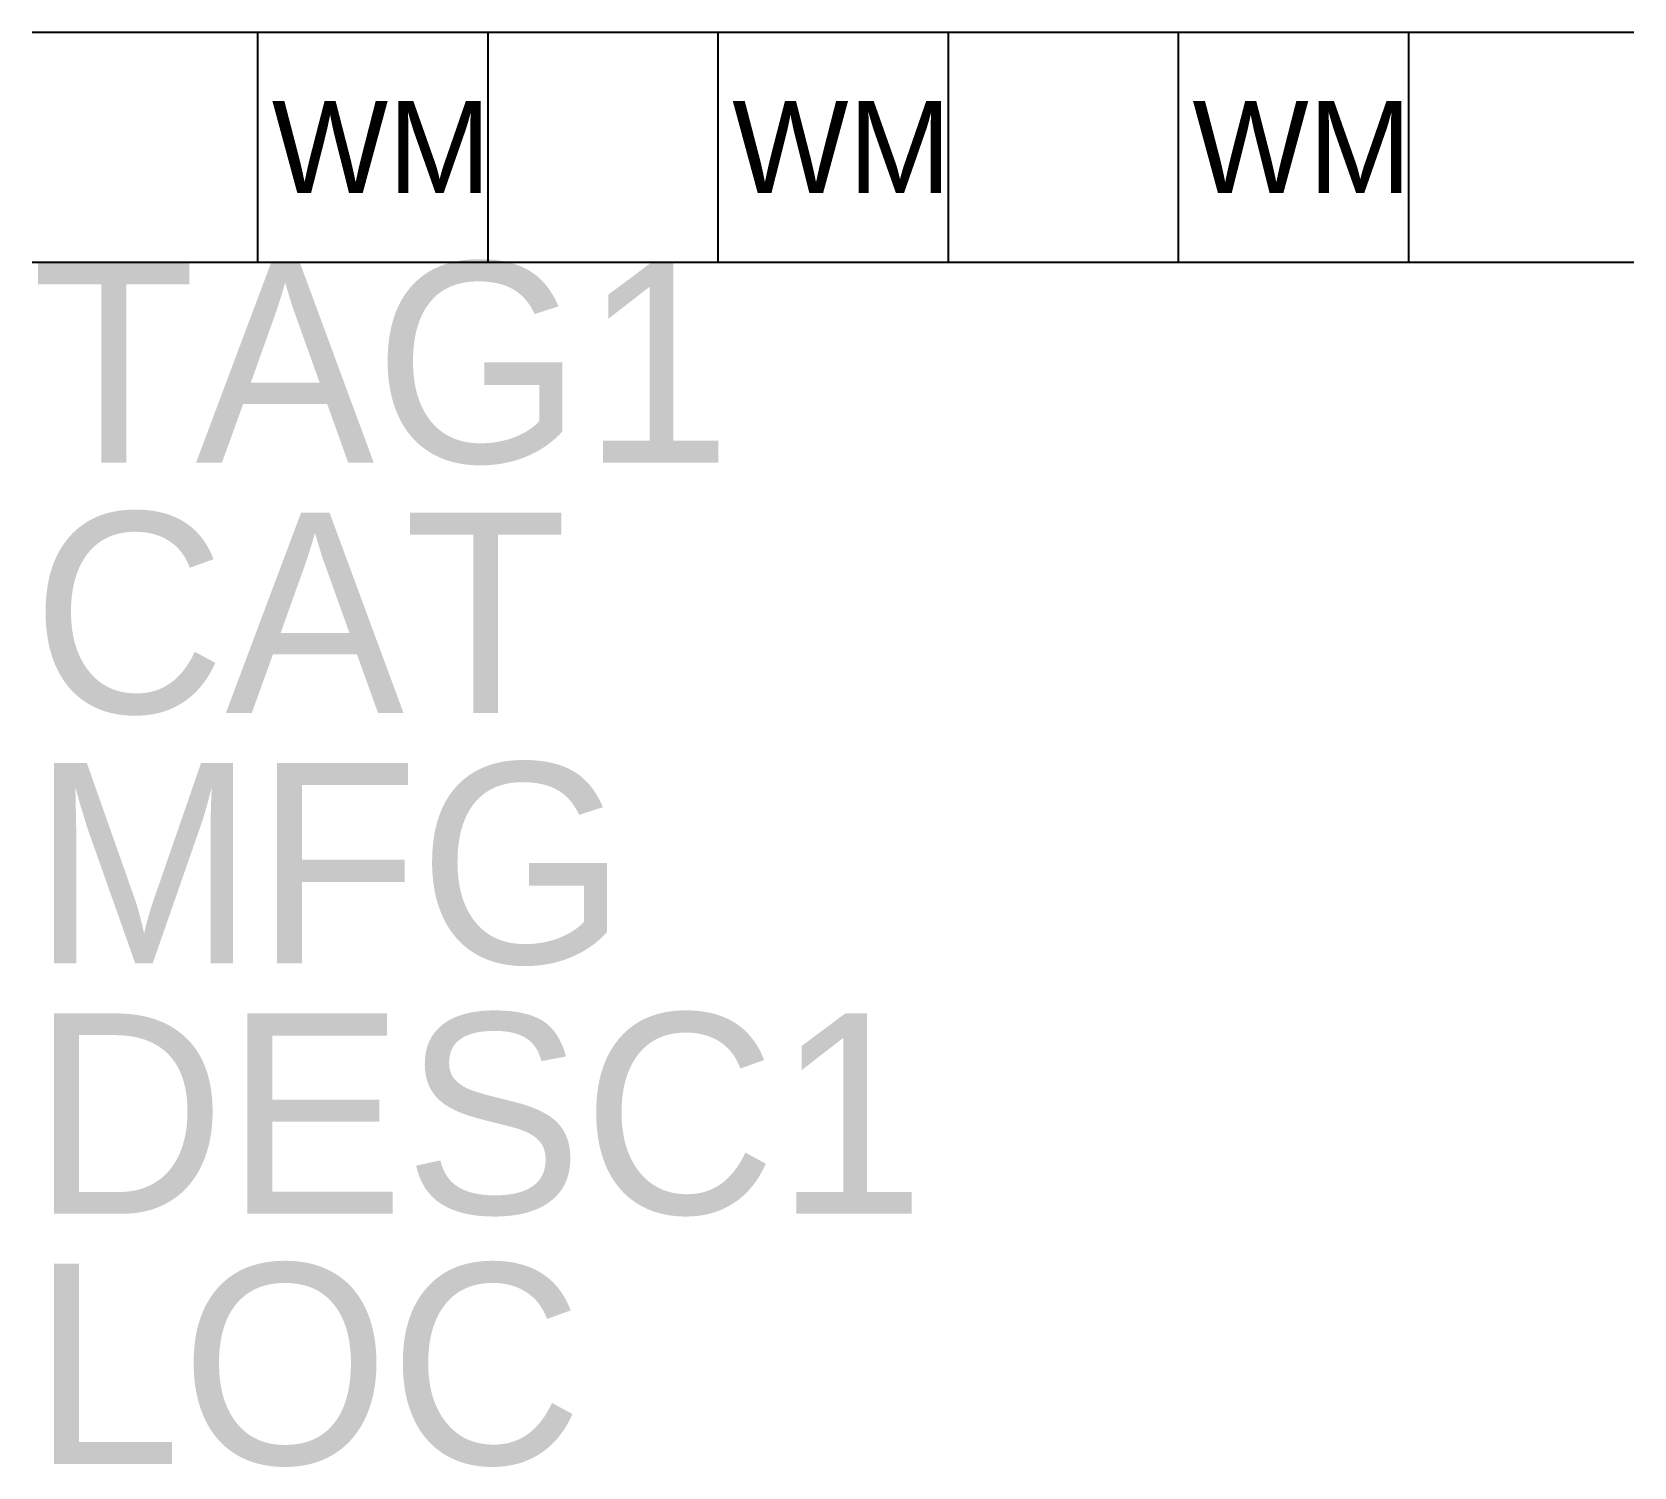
# Model space of a CAD drawing. Extents: x -0.5 to 0.5, y -0.82 to 0.07.
import ezdxf

# ---------------------------------------------------------------- set-up
doc = ezdxf.new("R2010")
doc.units = 0
doc.layers.get('0').update_dxf_attribs({"linetype": 'CONTINUOUS'})

msp = doc.modelspace()

# ---------------------------------------------------------------- linework, layer by layer
for p, q in [((-0.5, 0.0718), (0.5, 0.0718)), ((-0.3592, 0.0718), (-0.3592, -0.0718)), ((-0.2155, 0.0718), (-0.2155, -0.0718)), ((-0.0718, 0.0718), (-0.0718, -0.0718)), ((0.0718, 0.0718), (0.0718, -0.0718)), ((0.2155, 0.0718), (0.2155, -0.0718)), ((0.3592, 0.0718), (0.3592, -0.0718)), ((-0.5, -0.0718), (0.5, -0.0718))]:
    msp.add_line(p, q)

# ---------------------------------------------------------------- texts
for tag, p in [('TAG1', (-0.5, -0.1968)), ('CAT', (-0.5, -0.35305)), ('MFG', (-0.5, -0.5093)), ('DESC1', (-0.5, -0.66555)), ('LOC', (-0.5, -0.8218))]:
    msp.add_attdef(tag, p, '', height=0.125)
at = {"layer": '0.0'}
for p in [(-0.3503, -0.0287), (-0.0629, -0.0287), (0.2244, -0.0287)]:
    msp.add_text('WM', height=0.0575, dxfattribs=at).set_placement(p)

doc.saveas('drawing.dxf')
